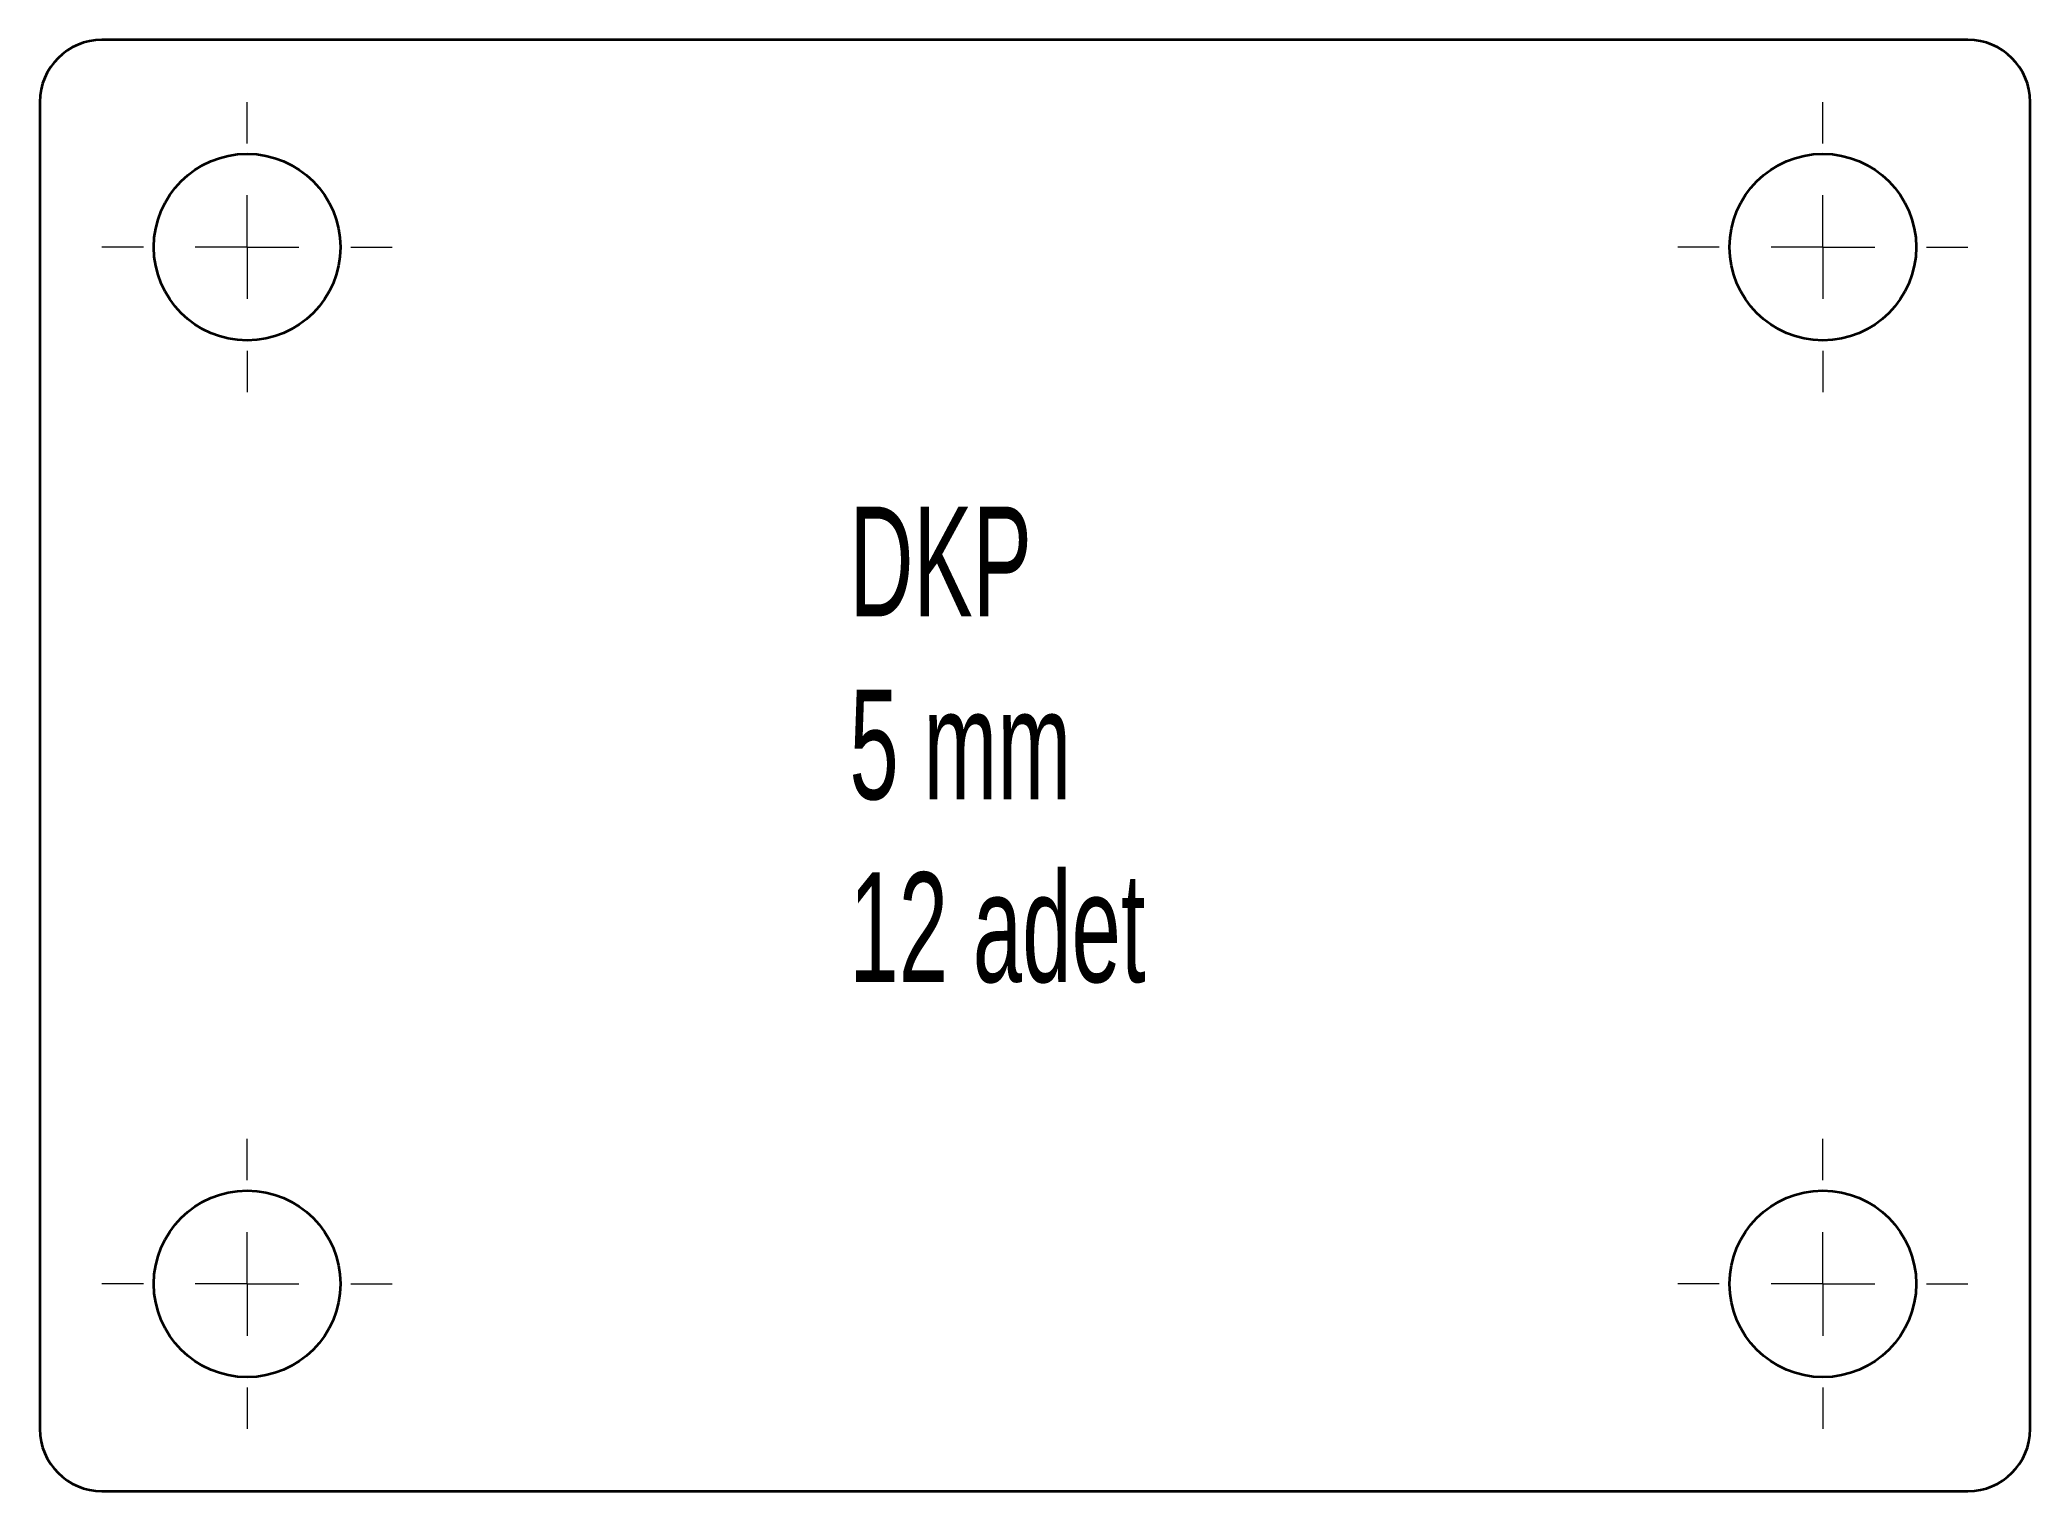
# Model space of a CAD drawing. Header units: millimetres. Extents: x 94.7 to 190.7, y 77.8 to 147.8.
import ezdxf

# ---------------------------------------------------------------- set-up
doc = ezdxf.new("R2010")
doc.units = ezdxf.units.MM
doc.styles.add('SLDTEXTSTYLE0', font='TXT', dxfattribs={"width": 0.605})

# ---------------------------------------------------------------- blocks, each defined once
blk = doc.blocks.new('SW_CENTERMARKSYMBOL_0')
at = {"color": 0, "linetype": 'Continuous', "lineweight": 18}
for p, q in [((0, 5), (0, 7)), ((0, 0), (0, 2.5)), ((-5, 0), (-7, 0)), ((0, 0), (-2.5, 0)), ((0, 0), (0, -2.5)), ((0, 0), (2.5, 0)), ((5, 0), (7, 0)), ((0, -5), (0, -7))]:
    blk.add_line(p, q, dxfattribs=at)
blk = doc.blocks.new('SW_CENTERMARKSYMBOL_1')
at = {"color": 0, "linetype": 'Continuous', "lineweight": 18}
for p, q in [((0, 5), (0, 7)), ((0, 0), (0, 2.5)), ((-5, 0), (-7, 0)), ((0, 0), (-2.5, 0)), ((0, 0), (0, -2.5)), ((0, 0), (2.5, 0)), ((5, 0), (7, 0)), ((0, -5), (0, -7))]:
    blk.add_line(p, q, dxfattribs=at)
blk = doc.blocks.new('SW_CENTERMARKSYMBOL_2')
at = {"color": 0, "linetype": 'Continuous', "lineweight": 18}
for p, q in [((0, 5), (0, 7)), ((0, 0), (0, 2.5)), ((-5, 0), (-7, 0)), ((0, 0), (-2.5, 0)), ((0, 0), (0, -2.5)), ((0, 0), (2.5, 0)), ((5, 0), (7, 0)), ((0, -5), (0, -7))]:
    blk.add_line(p, q, dxfattribs=at)
blk = doc.blocks.new('SW_CENTERMARKSYMBOL_3')
at = {"color": 0, "linetype": 'Continuous', "lineweight": 18}
for p, q in [((0, 5), (0, 7)), ((0, 0), (0, 2.5)), ((-5, 0), (-7, 0)), ((0, 0), (-2.5, 0)), ((0, 0), (0, -2.5)), ((0, 0), (2.5, 0)), ((5, 0), (7, 0)), ((0, -5), (0, -7))]:
    blk.add_line(p, q, dxfattribs=at)

msp = doc.modelspace()

# ---------------------------------------------------------------- linework, layer by layer
at = {"color": 7, "linetype": 'Continuous', "lineweight": 35}
for p, q in [((187.65, 147.793), (97.65, 147.793)), ((94.65, 144.793), (94.65, 80.793)), ((190.65, 80.793), (190.65, 144.793)), ((97.65, 77.793), (187.65, 77.793))]:
    msp.add_line(p, q, dxfattribs=at)
for centre in [(104.65, 137.793), (180.65, 137.793), (104.65, 87.793), (180.65, 87.793)]:
    msp.add_circle(centre, 4.5, dxfattribs=at)
for centre, start, end in [((97.65, 144.793), 90, 180), ((187.65, 144.793), 0, 90), ((97.65, 80.793), 180, 270), ((187.65, 80.793), 270, 360)]:
    msp.add_arc(centre, 3, start, end, dxfattribs=at)

# ---------------------------------------------------------------- block references
at = {"color": 7, "linetype": 'Continuous', "lineweight": 18}
for name, p in [('SW_CENTERMARKSYMBOL_0', (104.65, 137.793)), ('SW_CENTERMARKSYMBOL_1', (180.65, 137.793)), ('SW_CENTERMARKSYMBOL_3', (104.65, 87.793)), ('SW_CENTERMARKSYMBOL_2', (180.65, 87.793))]:
    msp.add_blockref(name, p, dxfattribs=at)

# ---------------------------------------------------------------- texts
at = {"color": 7, "linetype": 'Continuous', "lineweight": 0, "insert": (133.698, 125.279), "char_height": 5.29167, "attachment_point": 1, "style": 'SLDTEXTSTYLE0'}
msp.add_mtext('DKP^J5 mm^J12 adet', dxfattribs=at)

doc.saveas('drawing.dxf')
